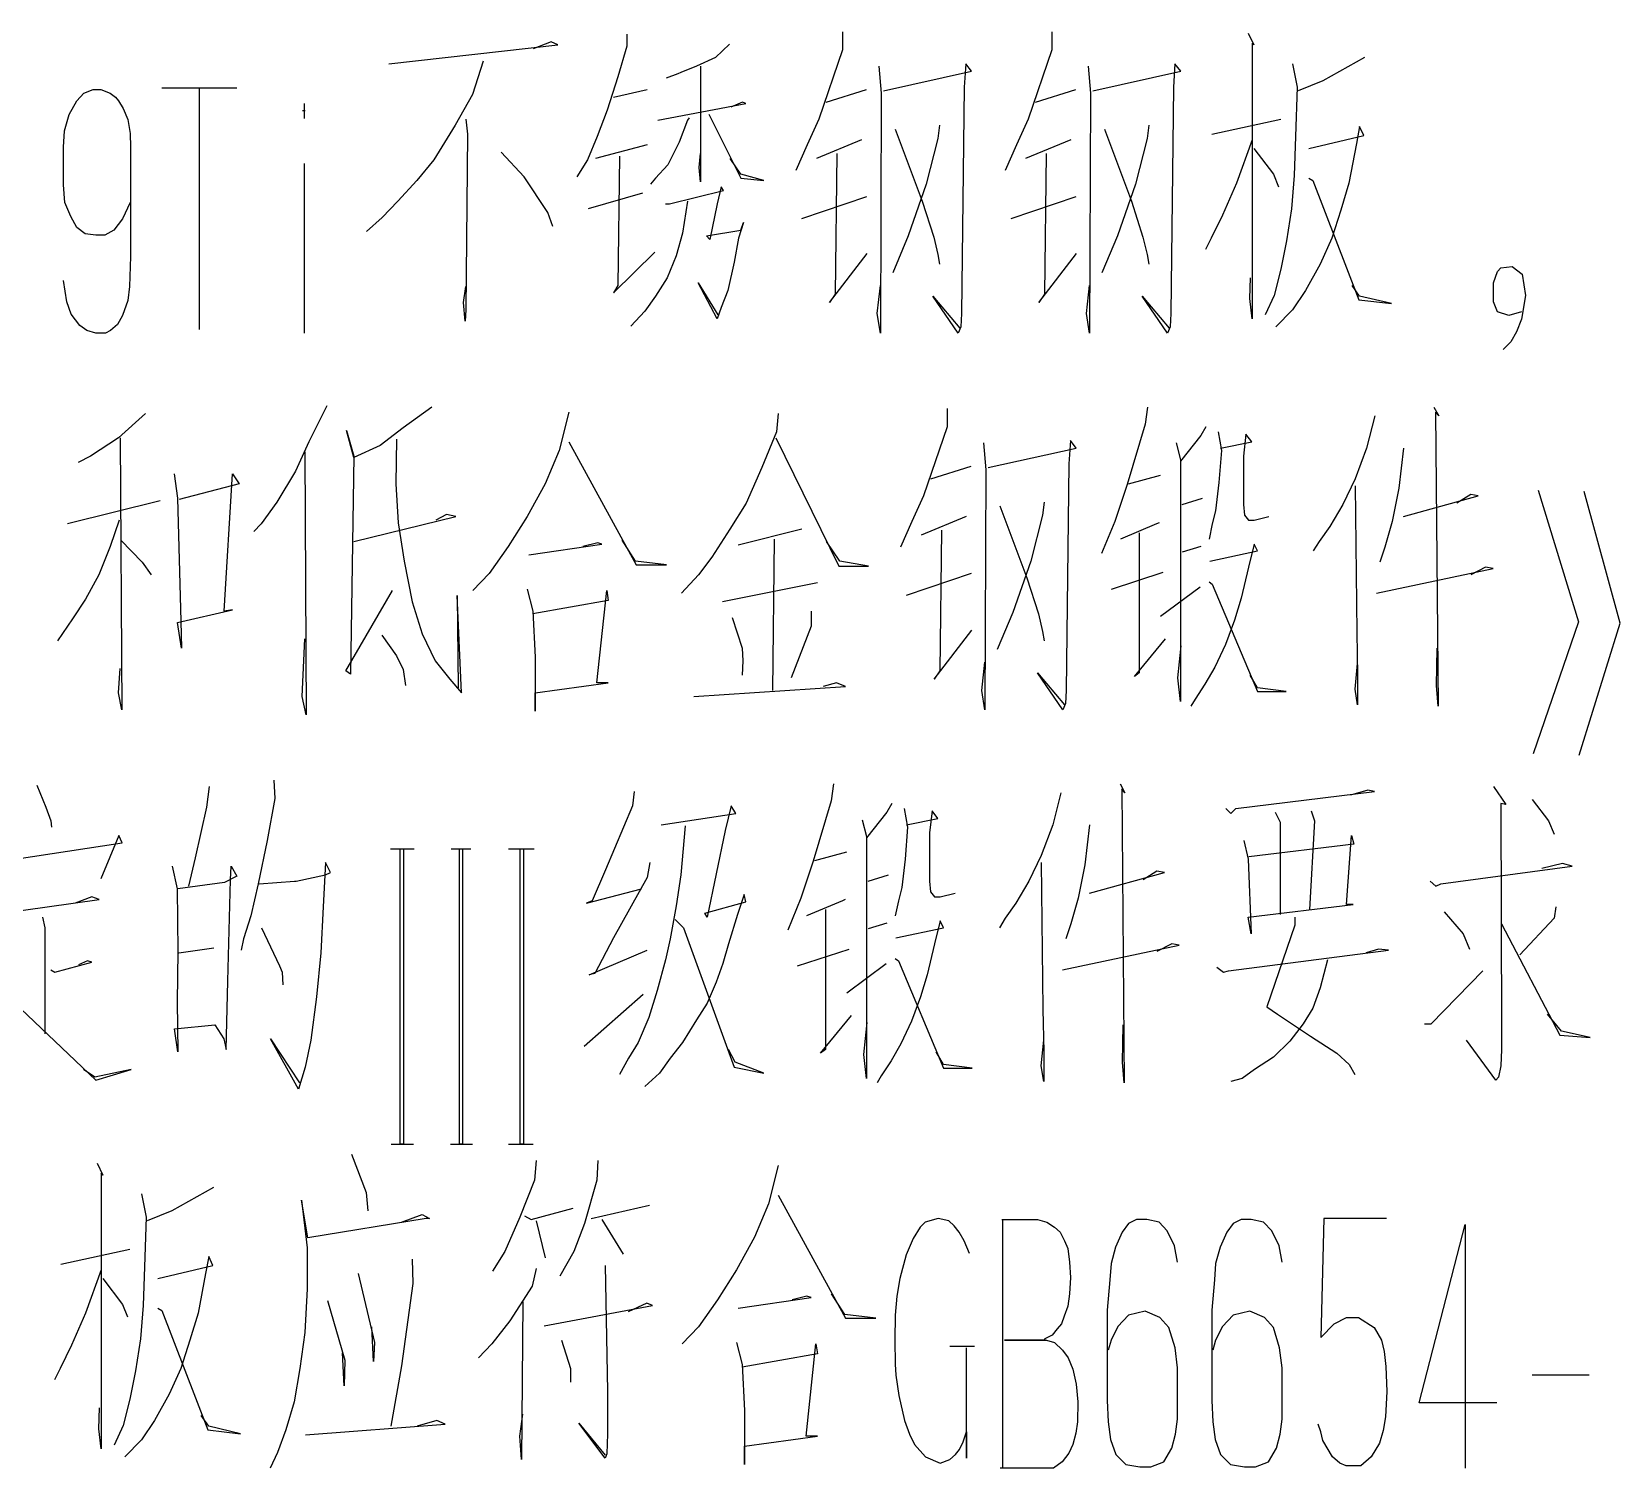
# Model space of a CAD drawing. Extents: x 0 to 8410, y 0 to 11890.
# Drawn here: x 7901.8 to 8154.8, y 11146.6 to 11375.4 of the extents above; entities that cross this region are included whole.
import ezdxf

# ---------------------------------------------------------------- set-up
doc = ezdxf.new("R2010")
doc.units = 0
doc.header["$MEASUREMENT"] = 0
doc.layers.add('6', color=7, linetype='Continuous')
doc.layers.add('8', color=7, linetype='Continuous')

# ---------------------------------------------------------------- blocks, each defined once
blk = doc.blocks.new('BLKENT759')
at = {"layer": '8', "color": 2, "linetype": 'Continuous'}
for p, q in [((8030.94, 11375.4), (8030.94, 11372.5)), ((8064.27, 11375.4), (8064.27, 11372.5)), ((7958.65, 11370.3), (7985.58, 11373.3)), ((7984.54, 11373.8), (7981.66, 11372.7)), ((7985.58, 11373.3), (7984.54, 11373.8)), ((7996.56, 11373.1), (7995.13, 11368.2)), ((7996.56, 11375), (7996.56, 11373.1)), ((8012.9, 11373.4), (8010.68, 11371.3)), ((8095.52, 11375.2), (8096.43, 11373.3)), ((8096.43, 11373.3), (8096.17, 11373.6)), ((8096.17, 11373.6), (8096.17, 11329.7)), ((7973.69, 11370.7), (7971.99, 11365.4)), ((8010.68, 11371.3), (8007.67, 11369.9)), ((8030.94, 11372.5), (8027.15, 11361.5)), ((8050.55, 11370.3), (8050.29, 11366.6)), ((8051.46, 11369.1), (8050.55, 11370.3)), ((8064.27, 11372.5), (8060.48, 11361.5)), ((8083.88, 11370.3), (8083.62, 11366.6)), ((8084.8, 11369.1), (8083.88, 11370.3)), ((8102.58, 11370.3), (8103.36, 11366.6)), ((8114.08, 11371.3), (8107.41, 11367.6)), ((7995.13, 11368.2), (7993.43, 11362.9)), ((8004.67, 11368.7), (8002.84, 11368)), ((8005.19, 11368.9), (8004.67, 11368.7)), ((8007.67, 11369.9), (8005.19, 11368.9)), ((8008.33, 11369.9), (8008.33, 11351.5)), ((8036.69, 11369.9), (8037.09, 11365.6)), ((8037.48, 11366), (8051.46, 11369.1)), ((8070.03, 11369.9), (8070.42, 11365.6)), ((8070.81, 11366), (8084.8, 11369.1)), ((7908.98, 11364.4), (7910.09, 11365.6)), ((7910.09, 11365.6), (7911.59, 11366.2)), ((7911.59, 11366.2), (7912.77, 11366.2)), ((7912.77, 11366.2), (7914.27, 11365.6)), ((7914.27, 11365.6), (7915.12, 11365)), ((7934.47, 11366.4), (7922.51, 11366.4)), ((7928.46, 11366.4), (7928.46, 11328)), ((7971.99, 11365.4), (7969.24, 11360.5)), ((7994.47, 11365), (7999.83, 11366.2)), ((8028.33, 11364.2), (8034.73, 11366.2)), ((8037.09, 11365.6), (8036.95, 11327.4)), ((8050.29, 11366.6), (8049.9, 11330.5)), ((8061.66, 11364.2), (8068.07, 11366.2)), ((8070.42, 11365.6), (8070.29, 11327.4)), ((8083.62, 11366.6), (8083.23, 11330.5)), ((8103.36, 11366.6), (8103.1, 11358.7)), ((8107.41, 11367.6), (8103.49, 11366)), ((7907.74, 11362.2), (7908.98, 11364.4)), ((7915.12, 11365), (7915.58, 11364.4)), ((7915.58, 11364.4), (7916.37, 11363.2)), ((7916.37, 11363.2), (7917.08, 11361.4)), ((7945.32, 11362.8), (7944.93, 11362.8)), ((7945.19, 11364), (7945.19, 11361.6)), ((7993.43, 11362.9), (7991.86, 11358.7)), ((8001.53, 11361.3), (8015.52, 11364)), ((8014.99, 11364.2), (8013.16, 11363.4)), ((8015.52, 11364), (8014.99, 11364.2)), ((7907.02, 11359.6), (7907.74, 11362.2)), ((7917.08, 11361.4), (7917.48, 11359.2)), ((7969.24, 11360.5), (7965.84, 11355)), ((7970.94, 11361.5), (7971.2, 11359.1)), ((8006.24, 11361.3), (8004.93, 11357.8)), ((8006.5, 11361.7), (8006.24, 11361.3)), ((8009.63, 11362.3), (8014.73, 11352.1)), ((8027.15, 11361.5), (8025.32, 11357.4)), ((8046.37, 11360.5), (8046.1, 11358.4)), ((8060.48, 11361.5), (8058.65, 11357.4)), ((8079.7, 11360.5), (8079.44, 11358.4)), ((8089.77, 11359.1), (8100.75, 11361.5)), ((8113.29, 11360.3), (8112.77, 11357.6)), ((8113.95, 11358.9), (8113.29, 11360.3)), ((7906.82, 11357), (7907.02, 11359.6)), ((7917.48, 11359.2), (7917.54, 11357)), ((7971.2, 11359.1), (7970.94, 11331.1)), ((7991.86, 11358.7), (7990.29, 11355)), ((8004.93, 11357.8), (8003.1, 11354.2)), ((8033.95, 11358.2), (8026.76, 11355.2)), ((8039.31, 11359.9), (8043.62, 11348.4)), ((8046.1, 11358.4), (8044.27, 11351.1)), ((8067.28, 11358.2), (8060.09, 11355.2)), ((8072.64, 11359.9), (8076.95, 11348.4)), ((8079.44, 11358.4), (8077.61, 11351.1)), ((8096.17, 11358.2), (8093.69, 11351.3)), ((8103.1, 11358.7), (8102.84, 11352.5)), ((8105.19, 11356.8), (8113.95, 11358.9)), ((7906.82, 11354.2), (7906.82, 11357)), ((7917.54, 11357), (7917.54, 11347.8)), ((7980.22, 11352.3), (7976.56, 11356.2)), ((7999.83, 11357.4), (7991.6, 11355.2)), ((7995.39, 11355.6), (7995.13, 11335)), ((8008.07, 11353.8), (8008.33, 11356)), ((8014.73, 11352.7), (8013.03, 11355.2)), ((8025.32, 11357.4), (8023.49, 11353.3)), ((8030.03, 11356), (8029.77, 11333.6)), ((8058.65, 11357.4), (8056.82, 11353.3)), ((8063.36, 11356), (8063.1, 11333.6)), ((8096.43, 11356.8), (8099.57, 11352.7)), ((8112.77, 11357.6), (8111.59, 11351.3)), ((7906.82, 11351), (7906.82, 11354.2)), ((7945.19, 11354.4), (7945.19, 11327.4)), ((7965.84, 11355), (7963.1, 11351.7)), ((7990.29, 11355), (7988.59, 11352.3)), ((8003.1, 11354.2), (8001.14, 11352.1)), ((8008.33, 11351.5), (8008.07, 11353.8)), ((8018.39, 11351.7), (8014.73, 11352.7)), ((8099.57, 11352.7), (8100.35, 11350.7)), ((7907.08, 11348.2), (7906.82, 11351)), ((7963.1, 11351.7), (7960.09, 11348.4)), ((7984.01, 11346.6), (7980.22, 11352.3)), ((8001.14, 11352.1), (8000.35, 11351.1)), ((8003.36, 11348), (8011.99, 11350.1)), ((8011.6, 11350.7), (8010.94, 11348)), ((8011.99, 11350.1), (8011.6, 11350.7)), ((8014.73, 11352.1), (8018.39, 11351.7)), ((8044.27, 11351.1), (8041.4, 11342.9)), ((8077.61, 11351.1), (8074.73, 11342.9)), ((8093.69, 11351.3), (8091.46, 11346.2)), ((8102.84, 11352.5), (8102.44, 11347.2)), ((8105.19, 11352.1), (8105.84, 11351.7)), ((8105.84, 11351.7), (8113.16, 11332.7)), ((8111.59, 11351.3), (8110.29, 11347)), ((7908, 11346), (7907.08, 11348.2)), ((7917.48, 11348.2), (7916.24, 11345.6)), ((7917.54, 11347.8), (7917.54, 11339.6)), ((7960.09, 11348.4), (7957.61, 11345.8)), ((7999.05, 11349.7), (7990.42, 11347.2)), ((8002.71, 11348), (8003.36, 11348)), ((8006.24, 11348.4), (8005.45, 11343.3)), ((8010.94, 11348), (8009.77, 11342.3)), ((8034.73, 11349.1), (8024.41, 11345.6)), ((8043.62, 11348.4), (8045.45, 11342.7)), ((8068.07, 11349.1), (8057.74, 11345.6)), ((8076.95, 11348.4), (8078.78, 11342.7)), ((7908.98, 11344.2), (7908, 11346)), ((7916.24, 11345.6), (7914.86, 11343.8)), ((7957.61, 11345.8), (7955.13, 11343.6)), ((7984.8, 11344.4), (7984.01, 11346.6)), ((8015.13, 11345), (8014.34, 11342.5)), ((8014.73, 11343.8), (8015.13, 11345)), ((8091.46, 11346.2), (8089.63, 11342.5)), ((8102.44, 11347.2), (8101.66, 11342.1)), ((8110.29, 11347), (8108.85, 11342.5)), ((7910.29, 11343.2), (7908.98, 11344.2)), ((7911.99, 11343), (7910.29, 11343.2)), ((7913.43, 11343), (7911.99, 11343)), ((7914.86, 11343.8), (7913.43, 11343)), ((8005.45, 11343.3), (8004.41, 11339.7)), ((8009.24, 11342.9), (8014.73, 11343.8)), ((8009.77, 11342.3), (8009.24, 11342.9)), ((8014.34, 11342.5), (8013.69, 11338.7)), ((8041.4, 11342.9), (8038.92, 11337)), ((8045.45, 11342.7), (8046.1, 11339.9)), ((8074.73, 11342.9), (8072.25, 11337)), ((8078.78, 11342.7), (8079.44, 11339.9)), ((8089.63, 11342.5), (8088.72, 11340.7)), ((8108.85, 11342.5), (8107.02, 11338.4)), ((7994.47, 11333.8), (8001.01, 11340.3)), ((8028.85, 11332.3), (8034.86, 11340.1)), ((8062.18, 11332.3), (8068.2, 11340.1)), ((8101.66, 11342.1), (8100.75, 11337.6)), ((7917.54, 11339.6), (7917.35, 11334.8)), ((8004.41, 11339.7), (8002.97, 11336.2)), ((8013.69, 11338.7), (8012.64, 11334.2)), ((8046.1, 11339.9), (8046.37, 11338.4)), ((8079.44, 11339.9), (8079.7, 11338.4)), ((8100.75, 11337.6), (8099.7, 11333.4)), ((8107.02, 11338.4), (8104.67, 11334.2)), ((8135.25, 11337.2), (8135.78, 11337.8)), ((8135.78, 11337.8), (8137.61, 11338)), ((8137.61, 11338), (8139.18, 11336.8)), ((7907.35, 11332.4), (7906.82, 11335.8)), ((7995.13, 11335), (7994.47, 11333.8)), ((8002.97, 11336.2), (8001.14, 11333.3)), ((8010.94, 11329.7), (8007.94, 11335.4)), ((8007.94, 11335.4), (8011.07, 11330.3)), ((8036.43, 11330.5), (8036.95, 11335)), ((8069.77, 11330.5), (8070.29, 11335)), ((8095.78, 11332.9), (8095.91, 11336.2)), ((8113.29, 11333.3), (8112.12, 11335)), ((8134.6, 11335.4), (8135.25, 11337.2)), ((8134.6, 11332.4), (8134.6, 11335.4)), ((8139.18, 11336.8), (8139.7, 11333.4)), ((7908.07, 11330.4), (7907.35, 11332.4)), ((7917.08, 11332.6), (7916.24, 11330.2)), ((7917.35, 11334.8), (7917.08, 11332.6)), ((7970.55, 11332.3), (7970.94, 11334.8)), ((8001.14, 11333.3), (7999.44, 11330.9)), ((8012.64, 11334.2), (8011.6, 11331.5)), ((8029.77, 11333.6), (8028.85, 11332.3)), ((8049.37, 11327.4), (8045.32, 11333.3)), ((8045.32, 11333.3), (8049.63, 11328.2)), ((8063.1, 11333.6), (8062.18, 11332.3)), ((8082.71, 11327.4), (8078.65, 11333.3)), ((8078.65, 11333.3), (8082.97, 11328.2)), ((8096.17, 11329.7), (8095.78, 11332.9)), ((8099.7, 11333.4), (8098.26, 11330.3)), ((8104.67, 11334.2), (8102.58, 11331.1)), ((8113.16, 11332.7), (8118.39, 11332.1)), ((8118.39, 11332.1), (8113.29, 11333.3)), ((8135.25, 11330.8), (8134.6, 11332.4)), ((8139.7, 11333.4), (8139.05, 11329.6)), ((7909.44, 11328.6), (7908.07, 11330.4)), ((7916.24, 11330.2), (7915.45, 11328.8)), ((7970.81, 11329.3), (7970.55, 11332.3)), ((7970.94, 11331.1), (7970.81, 11329.3)), ((7999.44, 11330.9), (7997.22, 11328.5)), ((8011.6, 11331.5), (8010.94, 11329.7)), ((8036.95, 11327.4), (8036.43, 11330.5)), ((8049.9, 11330.5), (8049.77, 11328.4)), ((8070.29, 11327.4), (8069.77, 11330.5)), ((8083.23, 11330.5), (8083.1, 11328.4)), ((8102.58, 11331.1), (8099.96, 11328.4)), ((8137.08, 11330.2), (8135.25, 11330.8)), ((8139.05, 11330.8), (8137.08, 11330.2)), ((7910.55, 11327.8), (7909.44, 11328.6)), ((7911.99, 11327.4), (7910.55, 11327.8)), ((7913.56, 11327.4), (7911.99, 11327.4)), ((7914.34, 11327.8), (7913.56, 11327.4)), ((7915.45, 11328.8), (7914.34, 11327.8)), ((8049.77, 11328.4), (8049.37, 11327.4)), ((8083.1, 11328.4), (8082.71, 11327.4)), ((8138.26, 11327.6), (8137.35, 11326)), ((8139.05, 11329.6), (8138.26, 11327.6)), ((8137.35, 11326), (8136.17, 11324.8)), ((7948.79, 11315.8), (7945.91, 11310.1)), ((7965.52, 11315.6), (7960.94, 11312.3)), ((7987.35, 11314.8), (7985.78, 11308.7)), ((8047.61, 11315.4), (8047.61, 11312.5)), ((8079.51, 11315.6), (8079.11, 11312.9)), ((8125.13, 11315.6), (8125.91, 11314.2)), ((8125.91, 11314.2), (8125.39, 11314.8)), ((8125.39, 11314.8), (8125.78, 11268)), ((7919.9, 11314.6), (7915.59, 11310.7)), ((7960.94, 11312.3), (7957.28, 11309.5)), ((8020.68, 11314.6), (8020.42, 11311.7)), ((8047.61, 11312.5), (8043.82, 11301.5)), ((8079.11, 11312.9), (8076.24, 11303.3)), ((8088.79, 11312.5), (8088, 11311.1)), ((8115.72, 11314.2), (8114.41, 11309.1)), ((7915.59, 11310.7), (7911.14, 11307.8)), ((7915.85, 11310.7), (7916.11, 11267.4)), ((7945.91, 11310.1), (7943.82, 11305.4)), ((7953.1, 11307.6), (7951.93, 11311.9)), ((7951.93, 11311.9), (7953.1, 11307.8)), ((7959.9, 11310.5), (7959.77, 11303.4)), ((7987.35, 11310.1), (7998.07, 11290.5)), ((8020.42, 11311.7), (8018.07, 11306)), ((8020.29, 11310.7), (8030.36, 11290.3)), ((8053.36, 11309.9), (8053.75, 11305.6)), ((8067.22, 11310.3), (8066.96, 11306.6)), ((8068.13, 11309.1), (8067.22, 11310.3)), ((8084.08, 11309.9), (8084.74, 11307.2)), ((8088, 11311.1), (8084.74, 11307)), ((8090.75, 11311.7), (8091.27, 11308.7)), ((8091.14, 11309.1), (8096.11, 11310.1)), ((8095.19, 11311.3), (8094.8, 11307.8)), ((8096.11, 11310.1), (8095.19, 11311.3)), ((7911.14, 11307.8), (7909.18, 11306.8)), ((7945.26, 11308.5), (7945.52, 11266.6)), ((7953.1, 11307.8), (7952.58, 11273.1)), ((7957.28, 11309.5), (7953.1, 11307.6)), ((7985.78, 11308.7), (7983.56, 11303.4)), ((8054.15, 11306), (8068.13, 11309.1)), ((8084.74, 11307.2), (8084.74, 11268.7)), ((8091.27, 11308.7), (8090.88, 11303.6)), ((8094.8, 11307.8), (8094.8, 11300.1)), ((8114.41, 11309.1), (8112.58, 11304.2)), ((8120.29, 11309.1), (8119.51, 11302.7)), ((7924.47, 11305), (7925, 11301.1)), ((7932.45, 11283.1), (7933.76, 11305)), ((7933.76, 11305), (7934.8, 11303.4)), ((7943.82, 11305.4), (7940.81, 11300.5)), ((8018.07, 11306), (8015.58, 11300.3)), ((8045, 11304.2), (8051.4, 11306.2)), ((8053.75, 11305.6), (8053.62, 11267.4)), ((8066.96, 11306.6), (8066.56, 11270.5)), ((8076.5, 11303.4), (8081.6, 11304.8)), ((7934.8, 11303.4), (7925.26, 11300.9)), ((7959.77, 11303.4), (7960.16, 11297.2)), ((7983.56, 11303.4), (7980.68, 11298.2)), ((8076.24, 11303.3), (8074.28, 11297.4)), ((8090.88, 11303.6), (8090.36, 11299.1)), ((8112.58, 11304.2), (8110.62, 11300.1)), ((8112.58, 11303.1), (8112.84, 11279.7)), ((8119.51, 11302.7), (8118.46, 11297.4)), ((8141.73, 11302.4), (8148.13, 11281.4)), ((8154.8, 11281.2), (8149.05, 11302.2)), ((7922.25, 11300.7), (7907.48, 11297)), ((7925, 11301.1), (7925.52, 11281.5)), ((7940.81, 11300.5), (7938.33, 11297)), ((8015.58, 11300.3), (8012.97, 11296.2)), ((8043.82, 11301.5), (8041.99, 11297.4)), ((8055.98, 11299.9), (8060.29, 11288.4)), ((8063.04, 11300.5), (8062.77, 11298.4)), ((8085, 11300.1), (8088.26, 11301.1)), ((8094.8, 11300.1), (8094.93, 11298.4)), ((8110.62, 11300.1), (8108.53, 11296.6)), ((8120.29, 11298.2), (8132.19, 11301.5)), ((8131.01, 11301.7), (8128.79, 11300.3)), ((8132.19, 11301.5), (8131.01, 11301.7)), ((7915.72, 11297.6), (7914.28, 11293.4)), ((7938.33, 11297), (7937.15, 11295.8)), ((7953.1, 11294.2), (7969.31, 11298.2)), ((7960.16, 11297.2), (7961.08, 11291.1)), ((7967.87, 11298.5), (7966.17, 11297.6)), ((7969.31, 11298.2), (7967.87, 11298.5)), ((7980.68, 11298.2), (7977.68, 11293.4)), ((8041.99, 11297.4), (8040.16, 11293.3)), ((8050.62, 11298.2), (8043.43, 11295.2)), ((8062.77, 11298.4), (8060.94, 11291.1)), ((8074.28, 11297.4), (8072.19, 11292.3)), ((8080.94, 11297), (8075.19, 11294.6)), ((8081.34, 11297.2), (8080.94, 11297)), ((8089.83, 11297), (8089.31, 11294.6)), ((8090.36, 11299.1), (8089.83, 11297)), ((8094.93, 11298.4), (8095.58, 11297.6)), ((8095.58, 11297.6), (8096.5, 11297.6)), ((8096.5, 11297.6), (8098.85, 11298.2)), ((8118.46, 11297.4), (8117.28, 11293.3)), ((7915.98, 11294.4), (7919.38, 11290.9)), ((7997.94, 11291.1), (7995.85, 11294.4)), ((8012.97, 11296.2), (8010.09, 11291.7)), ((8024.47, 11296.2), (8014.28, 11293.6)), ((8020.03, 11294.6), (8019.77, 11270.5)), ((8046.7, 11296), (8046.43, 11273.6)), ((8078.2, 11295.6), (8078.2, 11273.3)), ((8108.53, 11296.6), (8106.83, 11294.2)), ((7914.28, 11293.4), (7912.45, 11288.9)), ((7977.68, 11293.4), (7974.67, 11289.1)), ((7980.94, 11292.1), (7992.58, 11293.8)), ((7991.93, 11294), (7989.57, 11293.4)), ((7992.58, 11293.8), (7991.93, 11294)), ((8030.49, 11291.1), (8028.4, 11294.2)), ((8088, 11293.4), (8085, 11292.5)), ((8089.44, 11291.1), (8097.02, 11292.7)), ((8096.5, 11293.8), (8095.58, 11290.1)), ((8097.02, 11292.7), (8096.5, 11293.8)), ((8106.83, 11294.2), (8105.91, 11292.7)), ((8117.28, 11293.3), (8116.5, 11290.9)), ((7919.38, 11290.9), (7920.81, 11288.9)), ((7961.08, 11291.1), (7962.38, 11284.6)), ((8002.91, 11290.5), (7997.94, 11291.1)), ((7998.07, 11290.5), (8002.91, 11290.5)), ((8010.09, 11291.7), (8008, 11288.9)), ((8030.36, 11290.3), (8035.06, 11290.3)), ((8035.06, 11290.3), (8030.49, 11291.1)), ((8060.94, 11291.1), (8058.07, 11282.9)), ((8095.58, 11290.1), (8094.41, 11285.2)), ((8115.98, 11286), (8134.54, 11289.9)), ((8133.36, 11290.1), (8131.01, 11288.9)), ((8134.54, 11289.9), (8133.36, 11290.1)), ((7912.45, 11288.9), (7910.36, 11285)), ((7974.67, 11289.1), (7972.06, 11286.4)), ((8008, 11288.9), (8005.26, 11286)), ((8026.96, 11287.6), (8011.79, 11284.6)), ((8051.4, 11289.1), (8041.07, 11285.6)), ((8060.29, 11288.4), (8062.12, 11282.7)), ((8073.75, 11286.6), (8081.99, 11289.3)), ((8081.6, 11282.3), (8087.87, 11287)), ((8089.31, 11287.8), (8089.83, 11287.4)), ((8089.83, 11287.4), (8097.02, 11270.3)), ((7910.36, 11285), (7908.27, 11281.9)), ((7951.79, 11273.6), (7959.25, 11286.4)), ((7962.38, 11284.6), (7963.95, 11279.5)), ((7970.23, 11270.1), (7969.57, 11285.6)), ((7969.57, 11285.6), (7969.7, 11270.9)), ((7980.68, 11286.6), (7981.6, 11283.1)), ((7993.62, 11284.8), (7981.6, 11282.7)), ((7991.79, 11271.7), (7993.36, 11286.4)), ((7993.36, 11286.4), (7993.62, 11284.8)), ((8094.41, 11285.2), (8093.36, 11281.7)), ((7908.27, 11281.9), (7905.91, 11278.4)), ((7925, 11281.3), (7933.76, 11283.3)), ((7933.76, 11283.3), (7932.45, 11283.1)), ((7981.6, 11283.1), (7981.99, 11275.8)), ((8013.36, 11282.1), (8014.93, 11277.2)), ((8025.91, 11283.1), (8025.91, 11280.7)), ((8058.07, 11282.9), (8055.58, 11277)), ((8062.12, 11282.7), (8062.77, 11279.9)), ((7925.65, 11277.2), (7925, 11281.3)), ((7925.52, 11281.5), (7925.65, 11277.2)), ((7957.55, 11279.3), (7959.9, 11276)), ((7963.95, 11279.5), (7966.04, 11275.2)), ((8025.91, 11280.7), (8022.77, 11272.5)), ((8045.52, 11272.3), (8051.53, 11280.1)), ((8062.77, 11279.9), (8063.04, 11278.4)), ((8093.36, 11281.7), (8091.92, 11277.8)), ((8112.84, 11279.7), (8112.97, 11272.9)), ((8148.13, 11281.4), (8140.94, 11260.4)), ((8148.26, 11260.2), (8154.8, 11281.2)), ((7944.87, 11269.5), (7945.26, 11278.7)), ((8014.93, 11277.2), (8015.06, 11275.2)), ((8077.41, 11272.7), (8082.38, 11278.7)), ((8084.34, 11272.5), (8084.87, 11277.6)), ((8091.92, 11277.8), (8090.23, 11274.2)), ((8125.52, 11271.3), (8125.65, 11277.2)), ((7959.9, 11276), (7960.94, 11273.8)), ((7966.04, 11275.2), (7968.4, 11272.3)), ((7981.99, 11275.8), (7981.99, 11267.2)), ((8015.06, 11275.2), (8014.93, 11272.9)), ((8053.1, 11270.5), (8053.62, 11275)), ((8090.23, 11274.2), (8088.66, 11271.5)), ((8112.58, 11270.7), (8112.97, 11274.8)), ((7915.59, 11270.1), (7915.85, 11274)), ((7952.58, 11273.1), (7951.79, 11273.6)), ((7960.94, 11273.8), (7961.34, 11271.3)), ((7968.4, 11272.3), (7970.23, 11270.1)), ((7981.99, 11270.1), (7993.62, 11271.7)), ((7993.62, 11271.7), (7991.79, 11271.7)), ((8029.96, 11271.7), (8027.87, 11271.1)), ((8031.4, 11271.1), (8029.96, 11271.7)), ((8046.43, 11273.6), (8045.52, 11272.3)), ((8066.04, 11267.4), (8061.99, 11273.3)), ((8061.99, 11273.3), (8066.3, 11268.2)), ((8078.2, 11273.3), (8077.41, 11272.7)), ((8084.74, 11268.7), (8084.34, 11272.5)), ((8097.02, 11270.9), (8095.85, 11272.9)), ((8112.97, 11272.9), (8112.97, 11268.2)), ((7916.11, 11267.4), (7915.59, 11270.1)), ((7945.52, 11266.6), (7944.87, 11269.5)), ((7981.99, 11267.2), (7981.99, 11270.1)), ((8007.22, 11269.5), (8031.4, 11271.1)), ((8053.62, 11267.4), (8053.1, 11270.5)), ((8066.56, 11270.5), (8066.43, 11268.4)), ((8087.09, 11269.1), (8086.43, 11268)), ((8088.66, 11271.5), (8087.09, 11269.1)), ((8101.6, 11270.3), (8097.02, 11270.9)), ((8097.02, 11270.3), (8101.6, 11270.3)), ((8112.97, 11268.2), (8112.58, 11270.7)), ((8125.78, 11268), (8125.52, 11271.3)), ((8066.43, 11268.4), (8066.04, 11267.4)), ((7902.58, 11255.4), (7904.02, 11251.9)), ((7930.03, 11255.2), (7929.64, 11251.9)), ((7940.36, 11256.2), (7940.49, 11253.3)), ((7997.74, 11254.4), (7997.48, 11252.1)), ((8029.51, 11255.6), (8029.11, 11252.9)), ((8065.71, 11254.2), (8064.41, 11249.1)), ((8075.13, 11255.6), (8075.91, 11254.2)), ((8075.91, 11254.2), (8075.39, 11254.8)), ((8075.39, 11254.8), (8075.78, 11208)), ((8093.56, 11251.7), (8115.65, 11254.4)), ((8114.6, 11254.6), (8111.86, 11253.8)), ((8115.65, 11254.4), (8114.6, 11254.6)), ((8134.6, 11255.2), (8136.56, 11252.3)), ((7904.02, 11251.9), (7904.8, 11249.7)), ((7929.64, 11251.9), (7927.81, 11243.8)), ((7940.49, 11253.3), (7939.31, 11246.6)), ((7997.48, 11252.1), (7993.17, 11241.9)), ((8013.17, 11252.1), (8012.25, 11248.2)), ((8013.95, 11250.9), (8013.17, 11252.1)), ((8029.11, 11252.9), (8026.24, 11243.3)), ((8038.79, 11252.5), (8038, 11251.1)), ((8040.75, 11251.7), (8041.27, 11248.7)), ((8091.99, 11251.7), (8092.77, 11250.9)), ((8092.77, 11250.9), (8093.56, 11251.7)), ((8136.56, 11252.3), (8135.78, 11252.5)), ((8135.78, 11252.5), (8135.91, 11216.2)), ((8140.75, 11253.1), (8143.36, 11249.7)), ((7904.8, 11249.7), (7904.93, 11248.7)), ((8002.06, 11249.1), (8013.95, 11250.9)), ((8005.85, 11248.9), (8005.19, 11241.1)), ((8034.08, 11249.9), (8034.73, 11247.2)), ((8038, 11251.1), (8034.73, 11247)), ((8041.14, 11249.1), (8046.11, 11250.1)), ((8045.19, 11251.3), (8044.8, 11247.8)), ((8046.11, 11250.1), (8045.19, 11251.3)), ((8064.41, 11249.1), (8062.58, 11244.2)), ((8070.29, 11249.1), (8069.51, 11242.7)), ((8099.83, 11251.1), (8100.62, 11249.5)), ((8100.62, 11249.5), (8100.62, 11234.8)), ((8106.11, 11249.7), (8105.32, 11235.6)), ((8105.58, 11251.3), (8106.11, 11249.7)), ((8143.36, 11249.7), (8144.28, 11247.6)), ((7915.65, 11247.4), (7912.77, 11240.5)), ((7916.17, 11246.2), (7915.65, 11247.4)), ((7939.31, 11246.6), (7937.87, 11239.7)), ((8012.25, 11248.2), (8009.38, 11234.4)), ((8034.73, 11247.2), (8034.73, 11208.7)), ((8041.27, 11248.7), (8040.88, 11243.6)), ((8044.8, 11247.8), (8044.8, 11240.1)), ((8094.86, 11246.6), (8095.52, 11243.6)), ((8111.2, 11236.4), (8111.99, 11247.4)), ((8111.99, 11247.4), (8112.38, 11246)), ((7894.6, 11242.9), (7916.17, 11246.2)), ((7927.81, 11243.8), (7926.76, 11239.3)), ((7962.71, 11245.2), (7958.92, 11245.2)), ((7960.49, 11198.2), (7960.49, 11245.2)), ((7961.01, 11245.2), (7961.01, 11198.2)), ((7971.73, 11245.2), (7968.59, 11245.2)), ((7969.9, 11198.2), (7969.9, 11245.2)), ((7970.42, 11245.2), (7970.42, 11198.2)), ((7981.79, 11245.2), (7977.74, 11245.2)), ((7979.57, 11198.2), (7979.57, 11245.2)), ((7980.09, 11245.2), (7980.09, 11198.2)), ((8026.5, 11243.4), (8031.6, 11244.8)), ((8062.58, 11244.2), (8060.62, 11240.1)), ((8112.38, 11246), (8095.65, 11244)), ((7924.15, 11242.5), (7924.93, 11238.9)), ((7933.43, 11240.3), (7933.56, 11242.5)), ((7933.56, 11242.5), (7934.47, 11240.9)), ((7948.59, 11243.1), (7948.2, 11236)), ((7949.38, 11241.5), (7948.59, 11243.1)), ((7948.59, 11241.1), (7949.38, 11241.5)), ((7993.17, 11241.9), (7991.07, 11237)), ((8000.22, 11243.1), (7999.83, 11240.7)), ((8026.24, 11243.3), (8024.28, 11237.4)), ((8040.88, 11243.6), (8040.36, 11239.1)), ((8062.58, 11243.1), (8062.84, 11219.7)), ((8069.51, 11242.7), (8068.46, 11237.4)), ((8070.29, 11238.2), (8082.19, 11241.5)), ((8081.01, 11241.7), (8078.79, 11240.3)), ((8082.19, 11241.5), (8081.01, 11241.7)), ((8095.52, 11243.6), (8096.04, 11231.7)), ((8126.24, 11239.7), (8147.15, 11242.5)), ((8145.58, 11242.9), (8142.32, 11242.1)), ((8147.15, 11242.5), (8145.58, 11242.9)), ((7924.93, 11238.9), (7925.06, 11228.9)), ((7932.51, 11239.9), (7925.06, 11238.9)), ((7934.47, 11240.9), (7932.51, 11239.9)), ((7933.04, 11224.2), (7933.43, 11240.3)), ((7937.87, 11239.7), (7936.7, 11234.6)), ((7938, 11239.7), (7943.62, 11240.1)), ((7943.62, 11240.1), (7943.89, 11240.1)), ((7943.89, 11240.1), (7948.59, 11241.1)), ((7990.16, 11236.6), (7998.92, 11238.9)), ((7999.83, 11240.7), (7994.47, 11231.1)), ((8005.19, 11241.1), (8004.41, 11236.2)), ((8035, 11240.1), (8038.26, 11241.1)), ((8040.36, 11239.1), (8039.83, 11237)), ((8044.8, 11240.1), (8044.93, 11238.4)), ((8060.62, 11240.1), (8058.52, 11236.6)), ((8124.54, 11240.1), (8125.45, 11239.3)), ((8125.45, 11239.3), (8126.24, 11239.7)), ((7895.39, 11234.8), (7912.51, 11237.2)), ((7911.34, 11237.6), (7908.72, 11236.6)), ((7912.51, 11237.2), (7911.34, 11237.6)), ((7991.07, 11237), (7990.16, 11236.6)), ((8004.41, 11236.2), (8003.49, 11230.9)), ((8008.98, 11235), (8015.52, 11236.8)), ((8015.26, 11238), (8014.21, 11234.8)), ((8015.52, 11236.8), (8015.26, 11238)), ((8024.28, 11237.4), (8022.19, 11232.3)), ((8030.94, 11237), (8025.19, 11234.6)), ((8031.34, 11237.2), (8030.94, 11237)), ((8039.83, 11237), (8039.31, 11234.6)), ((8044.93, 11238.4), (8045.58, 11237.6)), ((8045.58, 11237.6), (8046.5, 11237.6)), ((8046.5, 11237.6), (8048.85, 11238.2)), ((8058.52, 11236.6), (8056.83, 11234.2)), ((8068.46, 11237.4), (8067.28, 11233.3)), ((8095.52, 11234.4), (8112.25, 11236.4)), ((8112.25, 11236.4), (8111.2, 11236.4)), ((7903.49, 11234.4), (7903.89, 11232.7)), ((7936.7, 11234.6), (7935.52, 11230.9)), ((7948.2, 11236), (7947.81, 11228.7)), ((8004.28, 11234), (8005.58, 11232.7)), ((8009.38, 11234.4), (8008.98, 11235)), ((8014.21, 11234.8), (8012.77, 11230.1)), ((8028.2, 11235.6), (8028.2, 11213.3)), ((8046.5, 11233.8), (8045.58, 11230.1)), ((8047.02, 11232.7), (8046.5, 11233.8)), ((8056.83, 11234.2), (8055.91, 11232.7)), ((8096.04, 11231.7), (8095.52, 11234.4)), ((8102.97, 11234.4), (8102.97, 11233.1)), ((8126.76, 11235.2), (8129.77, 11231.7)), ((8144.28, 11234.2), (8138.79, 11228.4)), ((8144.54, 11236), (8144.28, 11234.2)), ((7903.89, 11232.7), (7903.89, 11215.8)), ((7938.39, 11232.7), (7941.27, 11226.6)), ((8005.58, 11232.7), (8013.69, 11210.5)), ((8038, 11233.4), (8035, 11232.5)), ((8039.44, 11231.1), (8047.02, 11232.7)), ((8067.28, 11233.3), (8066.5, 11230.9)), ((8102.97, 11233.1), (8098.52, 11220.1)), ((8129.77, 11231.7), (8130.81, 11229.3)), ((8135.91, 11233.3), (8145.19, 11215.6)), ((7925.06, 11228.9), (7924.93, 11220.9)), ((7925.19, 11228.7), (7930.81, 11229.5)), ((7935.52, 11230.9), (7935.13, 11229.1)), ((7947.81, 11228.7), (7947.15, 11221.7)), ((7990.55, 11225.2), (7999.83, 11229.1)), ((7994.47, 11231.1), (7991.47, 11225.4)), ((8003.49, 11230.9), (8002.71, 11227.6)), ((8012.77, 11230.1), (8011.86, 11227)), ((8023.75, 11226.6), (8031.99, 11229.3)), ((8045.58, 11230.1), (8044.41, 11225.2)), ((8065.98, 11226), (8084.54, 11229.9)), ((8083.36, 11230.1), (8081.01, 11228.9)), ((8084.54, 11229.9), (8083.36, 11230.1)), ((8092.38, 11225.8), (8117.87, 11229.1)), ((8116.3, 11229.3), (8114.34, 11228.7)), ((8117.87, 11229.1), (8116.3, 11229.3)), ((7905.45, 11225.6), (7911.34, 11227.2)), ((7910.68, 11227.4), (7909.24, 11226.8)), ((7911.34, 11227.2), (7910.68, 11227.4)), ((7941.27, 11226.6), (7941.66, 11225.6)), ((8002.71, 11227.6), (8001.4, 11222.7)), ((8011.86, 11227), (8010.81, 11224)), ((8031.6, 11222.3), (8037.87, 11227)), ((8039.31, 11227.8), (8039.83, 11227.4)), ((8039.83, 11227.4), (8047.02, 11210.3)), ((8090.55, 11226.4), (8091.6, 11225.6)), ((8108.2, 11227.6), (8107.02, 11223.1)), ((7904.8, 11226), (7905.45, 11225.6)), ((7932.77, 11213.3), (7933.04, 11224.2)), ((7941.66, 11225.6), (7941.79, 11223.6)), ((7991.47, 11225.4), (7990.55, 11225.2)), ((8010.81, 11224), (8009.38, 11220.7)), ((8044.41, 11225.2), (8043.36, 11221.7)), ((8091.6, 11225.6), (8092.38, 11225.8)), ((8124.67, 11217.4), (8132.9, 11225.8)), ((7896.7, 11222.9), (7911.99, 11208.4)), ((7947.15, 11221.7), (7946.24, 11214.8)), ((7989.77, 11213.8), (7999.18, 11222.1)), ((8001.4, 11222.7), (8000.09, 11218.4)), ((8043.36, 11221.7), (8041.92, 11217.8)), ((8107.02, 11223.1), (8105.84, 11219.9)), ((7924.93, 11220.9), (7925.06, 11212.9)), ((8009.38, 11220.7), (8007.68, 11218)), ((8027.41, 11212.7), (8032.38, 11218.7)), ((8062.84, 11219.7), (8062.97, 11212.9)), ((8098.52, 11220.1), (8100.22, 11218.9)), ((8100.22, 11218.9), (8105.45, 11215.4)), ((8105.84, 11219.9), (8104.28, 11217.4)), ((8145.45, 11216.2), (8143.23, 11218.9)), ((7924.54, 11216.6), (7930.94, 11217.2)), ((7925.06, 11212.9), (7924.54, 11216.6)), ((7930.94, 11217.2), (7932.38, 11215)), ((8000.09, 11218.4), (7998.39, 11214.4)), ((8007.68, 11218), (8005.45, 11214.4)), ((8034.34, 11212.5), (8034.87, 11217.6)), ((8041.92, 11217.8), (8040.22, 11214.2)), ((8075.52, 11211.3), (8075.65, 11217.2)), ((8104.28, 11217.4), (8102.19, 11214.6)), ((8123.62, 11217.4), (8124.67, 11217.4)), ((8135.91, 11216.2), (8135.91, 11213.3)), ((8150.03, 11215.2), (8145.45, 11216.2)), ((7932.38, 11215), (7932.77, 11213.3)), ((7944.28, 11207), (7939.83, 11215)), ((7939.83, 11215), (7944.41, 11208)), ((7946.24, 11214.8), (7945.32, 11210.5)), ((7998.39, 11214.4), (7996.83, 11211.9)), ((8005.45, 11214.4), (8003.49, 11211.9)), ((8040.22, 11214.2), (8038.66, 11211.5)), ((8062.58, 11210.7), (8062.97, 11214.8)), ((8102.19, 11214.6), (8099.57, 11212.1)), ((8105.45, 11215.4), (8109.64, 11212.7)), ((8135, 11208.4), (8130.29, 11214.8)), ((8145.19, 11215.6), (8150.03, 11215.2)), ((7996.83, 11211.9), (7995.39, 11209.3)), ((8003.49, 11211.9), (8001.79, 11209.5)), ((8013.82, 11211.3), (8012.77, 11213.3)), ((8018.39, 11209.5), (8013.82, 11211.3)), ((8028.2, 11213.3), (8027.41, 11212.7)), ((8034.73, 11208.7), (8034.34, 11212.5)), ((8038.66, 11211.5), (8037.09, 11209.1)), ((8047.02, 11210.9), (8045.85, 11212.9)), ((8051.6, 11210.3), (8047.02, 11210.9)), ((8062.97, 11212.9), (8062.97, 11208.2)), ((8075.78, 11208), (8075.52, 11211.3)), ((8099.57, 11212.1), (8096.56, 11210.1)), ((8109.64, 11212.7), (8111.6, 11210.9)), ((8111.6, 11210.9), (8112.51, 11209.3)), ((8135.91, 11213.3), (8135.78, 11210.7)), ((7911.86, 11208.9), (7910.03, 11210.1)), ((7917.61, 11210.1), (7911.86, 11208.9)), ((7911.99, 11208.4), (7917.61, 11210.1)), ((7945.32, 11210.5), (7944.28, 11207)), ((8001.79, 11209.5), (7999.44, 11207.4)), ((8013.69, 11210.5), (8018.39, 11209.5)), ((8037.09, 11209.1), (8036.43, 11208)), ((8047.02, 11210.3), (8051.6, 11210.3)), ((8062.97, 11208.2), (8062.58, 11210.7)), ((8094.6, 11208.7), (8092.77, 11208.2)), ((8096.56, 11210.1), (8094.6, 11208.7)), ((8135.39, 11208.9), (8135, 11208.4)), ((8135.78, 11210.7), (8135.39, 11208.9)), ((7952.71, 11196.6), (7955.06, 11190.5)), ((7959.05, 11198.2), (7962.58, 11198.2)), ((7961.01, 11198.2), (7960.49, 11198.2)), ((7968.46, 11198.2), (7971.99, 11198.2)), ((7970.42, 11198.2), (7969.9, 11198.2)), ((7977.74, 11198.2), (7981.66, 11198.2)), ((7980.09, 11198.2), (7979.57, 11198.2)), ((7912.19, 11195.2), (7913.1, 11193.3)), ((7913.1, 11193.3), (7912.84, 11193.6)), ((7912.84, 11193.6), (7912.84, 11149.7)), ((7982.12, 11195.6), (7981.86, 11192.5)), ((7991.93, 11195.6), (7991.8, 11192.5)), ((8020.68, 11194.8), (8019.11, 11188.7)), ((7930.75, 11191.3), (7924.08, 11187.6)), ((7981.86, 11192.5), (7979.51, 11186.6)), ((7991.8, 11192.5), (7989.83, 11185.6)), ((7919.25, 11190.3), (7920.03, 11186.6)), ((7945.78, 11183.3), (7944.74, 11189.3)), ((7944.74, 11189.3), (7945.65, 11181.7)), ((7955.06, 11190.5), (7955.32, 11187.6)), ((7990.88, 11186.4), (8000.16, 11188.5)), ((8019.11, 11188.7), (8016.89, 11183.4)), ((8020.68, 11190.1), (8031.4, 11170.5)), ((7920.03, 11186.6), (7919.77, 11178.7)), ((7924.08, 11187.6), (7920.16, 11186)), ((7964.61, 11186.4), (7945.78, 11183.3)), ((7960.68, 11185.8), (7963.95, 11187)), ((7963.95, 11187), (7965.13, 11186.4)), ((7965.13, 11186.4), (7964.61, 11186.4)), ((7979.51, 11186.6), (7977.15, 11181.1)), ((7980.29, 11186.8), (7981.34, 11186.2)), ((7981.34, 11186.2), (7988, 11188)), ((7982.12, 11186), (7983.56, 11180.1)), ((7989.83, 11185.6), (7988.13, 11181.1)), ((7992.58, 11186.2), (7995.98, 11180.7)), ((8044.08, 11185.8), (8043.3, 11185)), ((8046.17, 11186.4), (8044.08, 11185.8)), ((8047.87, 11186), (8046.17, 11186.4)), ((8048.72, 11185.2), (8047.87, 11186)), ((8056.3, 11186.2), (8061.99, 11186.2)), ((8056.44, 11146.6), (8056.44, 11186.2)), ((8061.99, 11186.2), (8063.49, 11185.8)), ((8063.49, 11185.8), (8064.67, 11185)), ((8076.5, 11185.6), (8075.46, 11184.2)), ((8077.74, 11186.2), (8076.5, 11185.6)), ((8079.38, 11186.2), (8077.74, 11186.2)), ((8081.34, 11185.8), (8079.38, 11186.2)), ((8082.64, 11184.4), (8081.34, 11185.8)), ((8093.17, 11185.6), (8092.12, 11184.2)), ((8094.41, 11186.2), (8093.17, 11185.6)), ((8096.04, 11186.2), (8094.41, 11186.2)), ((8098, 11185.8), (8096.04, 11186.2)), ((8099.31, 11184.4), (8098, 11185.8)), ((8107.61, 11186.4), (8107.09, 11167.4)), ((8117.55, 11186.4), (8107.61, 11186.4)), ((8016.89, 11183.4), (8014.02, 11178.2)), ((8042.19, 11183.2), (8041.08, 11180.6)), ((8043.3, 11185), (8042.19, 11183.2)), ((8049.51, 11184.2), (8048.72, 11185.2)), ((8050.29, 11182.8), (8049.51, 11184.2)), ((8064.67, 11185), (8065.59, 11184.2)), ((8065.59, 11184.2), (8066.3, 11182.8)), ((8075.46, 11184.2), (8074.41, 11181.8)), ((8083.82, 11182), (8082.64, 11184.4)), ((8092.12, 11184.2), (8091.08, 11181.8)), ((8100.49, 11182), (8099.31, 11184.4)), ((8122.78, 11157), (8130.1, 11185.4)), ((8130.1, 11185.4), (8130.1, 11146.6)), ((7906.44, 11179.1), (7917.42, 11181.5)), ((7945.65, 11181.7), (7945.65, 11175.2)), ((7977.15, 11181.1), (7975.19, 11178)), ((7988.13, 11181.1), (7985.91, 11177.2)), ((8041.08, 11180.6), (8040.03, 11176.8)), ((8051.14, 11180.8), (8050.29, 11182.8)), ((8066.3, 11182.8), (8066.83, 11181.6)), ((8066.83, 11181.6), (8067.09, 11179.4)), ((8074.41, 11181.8), (8073.69, 11179.2)), ((8084.28, 11179.4), (8083.82, 11182)), ((8091.08, 11181.8), (8090.36, 11179.2)), ((8100.95, 11179.4), (8100.49, 11182)), ((7912.84, 11178.2), (7910.36, 11171.3)), ((7919.77, 11178.7), (7919.51, 11172.5)), ((7921.86, 11176.8), (7930.62, 11178.9)), ((7929.97, 11180.3), (7929.44, 11177.6)), ((7930.62, 11178.9), (7929.97, 11180.3)), ((7962.38, 11179.9), (7962.51, 11176)), ((7982.12, 11178.4), (7981.47, 11175.6)), ((7993.1, 11178.9), (7993.49, 11158.9)), ((8014.02, 11178.2), (8011.01, 11173.4)), ((8067.09, 11179.4), (8067.22, 11177)), ((8073.69, 11179.2), (8073.49, 11176.6)), ((8090.36, 11179.2), (8090.16, 11176.6)), ((7913.1, 11176.8), (7916.24, 11172.7)), ((7929.44, 11177.6), (7928.27, 11171.3)), ((7953.76, 11177.6), (7956.37, 11166.6)), ((7962.51, 11176), (7960.68, 11162.9)), ((7981.47, 11175.6), (7977.94, 11170.1)), ((8040.03, 11176.8), (8039.57, 11174)), ((8067.22, 11177), (8067.09, 11174.4)), ((8073.49, 11176.6), (8073.1, 11171.8)), ((8090.16, 11176.6), (8089.77, 11171.8)), ((7945.65, 11175.2), (7945.26, 11168.2)), ((7948.92, 11173.3), (7951.66, 11163.8)), ((7980.03, 11173.1), (7979.77, 11148)), ((8011.01, 11173.4), (8008, 11169.1)), ((8014.28, 11172.1), (8025.91, 11173.8)), ((8025.26, 11174), (8022.91, 11173.4)), ((8025.91, 11173.8), (8025.26, 11174)), ((8031.27, 11171.1), (8029.18, 11174.4)), ((8039.57, 11174), (8039.31, 11171)), ((8067.09, 11174.4), (8066.83, 11172.4)), ((7910.36, 11171.3), (7908.14, 11166.2)), ((7916.24, 11172.7), (7917.02, 11170.7)), ((7919.51, 11172.5), (7919.12, 11167.2)), ((7921.86, 11172.1), (7922.51, 11171.7)), ((7922.51, 11171.7), (7929.83, 11152.7)), ((7928.27, 11171.3), (7926.96, 11167)), ((7983.43, 11169.3), (8000.68, 11172.5)), ((7999.77, 11172.9), (7996.76, 11171.5)), ((8000.68, 11172.5), (7999.77, 11172.9)), ((8036.24, 11170.5), (8031.27, 11171.1)), ((8031.4, 11170.5), (8036.24, 11170.5)), ((8039.31, 11171), (8039.25, 11167)), ((8066.24, 11170.8), (8065.78, 11169.6)), ((8066.83, 11172.4), (8066.24, 11170.8)), ((8073.1, 11171.8), (8073.1, 11157.4)), ((8076.5, 11171), (8074.8, 11169.2)), ((8079.11, 11171.6), (8076.5, 11171)), ((8081.47, 11170.6), (8079.11, 11171.6)), ((8082.91, 11169), (8081.47, 11170.6)), ((8089.77, 11171.8), (8089.77, 11157.4)), ((8093.17, 11171), (8091.47, 11169.2)), ((8095.78, 11171.6), (8093.17, 11171)), ((8098.13, 11170.6), (8095.78, 11171.6)), ((8099.57, 11169), (8098.13, 11170.6)), ((8109.25, 11169.6), (8111.21, 11170.6)), ((8111.21, 11170.6), (8113.1, 11170.6)), ((8113.1, 11170.6), (8115.59, 11169)), ((7945.26, 11168.2), (7944.48, 11162.5)), ((7956.24, 11163.6), (7955.98, 11169.1)), ((7977.94, 11170.1), (7975.06, 11166.4)), ((8008, 11169.1), (8005.39, 11166.4)), ((8065.13, 11168.8), (8064.34, 11167.8)), ((8065.78, 11169.6), (8065.13, 11168.8)), ((8074.8, 11169.2), (8073.69, 11167)), ((8083.89, 11165.8), (8082.91, 11169)), ((8091.47, 11169.2), (8090.36, 11167)), ((8100.55, 11165.8), (8099.57, 11169)), ((8107.09, 11167.4), (8109.25, 11169.6)), ((8115.59, 11169), (8116.76, 11167)), ((7908.14, 11166.2), (7906.3, 11162.5)), ((7919.12, 11167.2), (7918.33, 11162.1)), ((7926.96, 11167), (7925.52, 11162.5)), ((7956.37, 11166.6), (7956.24, 11163.6)), ((7975.06, 11166.4), (7972.97, 11164.2)), ((7986.17, 11167), (7987.61, 11162.5)), ((8014.02, 11166.6), (8014.93, 11163.1)), ((8025.13, 11151.7), (8026.7, 11166.4)), ((8026.7, 11166.4), (8026.96, 11164.8)), ((8039.25, 11167), (8039.31, 11163.2)), ((8051.93, 11166), (8048, 11166)), ((8050.68, 11148.2), (8050.68, 11165.8)), ((8062.97, 11167), (8056.7, 11167)), ((8056.7, 11167), (8063.43, 11167)), ((8063.17, 11167.2), (8062.97, 11167)), ((8064.34, 11167.8), (8063.17, 11167.2)), ((8063.43, 11167), (8064.67, 11166.6)), ((8064.67, 11166.6), (8065.98, 11165.4)), ((8065.98, 11165.4), (8066.89, 11164.2)), ((8073.69, 11167), (8073.23, 11165.4)), ((8084.28, 11162.6), (8083.89, 11165.8)), ((8090.36, 11167), (8089.9, 11165.4)), ((8100.95, 11162.6), (8100.55, 11165.8)), ((8116.76, 11167), (8117.22, 11165.2)), ((7951.53, 11159.7), (7951.27, 11165)), ((7951.66, 11163.8), (7951.53, 11159.7)), ((7960.68, 11162.9), (7958.98, 11153.3)), ((8026.96, 11164.8), (8014.93, 11162.7)), ((8014.93, 11163.1), (8015.32, 11155.8)), ((8039.31, 11163.2), (8039.44, 11161.4)), ((8066.89, 11164.2), (8067.61, 11162.4)), ((8117.22, 11165.2), (8117.48, 11162.8)), ((7906.3, 11162.5), (7905.39, 11160.7)), ((7918.33, 11162.1), (7917.42, 11157.6)), ((7925.52, 11162.5), (7923.69, 11158.4)), ((7944.48, 11162.5), (7943.56, 11157.2)), ((7987.61, 11162.5), (7987.61, 11160.3)), ((8039.44, 11161.4), (8039.9, 11158.2)), ((8067.61, 11162.4), (8068.13, 11160)), ((8084.28, 11157.2), (8084.28, 11162.6)), ((8100.95, 11157.2), (8100.95, 11162.6)), ((8117.48, 11162.8), (8117.61, 11158.8)), ((8149.84, 11161.4), (8140.75, 11161.4)), ((7923.69, 11158.4), (7921.34, 11154.2)), ((7993.49, 11158.9), (7993.49, 11152.1)), ((8039.9, 11158.2), (8040.81, 11154.2)), ((8068.13, 11160), (8068.4, 11157.2)), ((8117.61, 11158.8), (8117.42, 11154.8)), ((7912.45, 11152.9), (7912.58, 11156.2)), ((7917.42, 11157.6), (7916.37, 11153.4)), ((7943.56, 11157.2), (7942.25, 11152.7)), ((8015.32, 11155.8), (8015.32, 11147.2)), ((8068.4, 11157.2), (8068.33, 11154)), ((8073.1, 11157.4), (8073.23, 11154)), ((8084.28, 11154.4), (8084.28, 11157.2)), ((8089.77, 11157.4), (8089.9, 11154)), ((8100.95, 11154.4), (8100.95, 11157.2)), ((8135.13, 11157), (8122.78, 11157)), ((7912.84, 11149.7), (7912.45, 11152.9)), ((7916.37, 11153.4), (7914.93, 11150.3)), ((7921.34, 11154.2), (7919.25, 11151.1)), ((7929.97, 11153.3), (7928.79, 11155)), ((7929.83, 11152.7), (7935.06, 11152.1)), ((7935.06, 11152.1), (7929.97, 11153.3)), ((7942.25, 11152.7), (7940.95, 11149.1)), ((7945.39, 11151.9), (7967.61, 11153.6)), ((7966.3, 11154.2), (7963.17, 11153.3)), ((7967.61, 11153.6), (7966.3, 11154.2)), ((7979.51, 11151.7), (7980.03, 11155.2)), ((7993.1, 11148.2), (7988.92, 11153.8)), ((7988.92, 11153.8), (7993.1, 11148.7)), ((8040.81, 11154.2), (8041.6, 11152)), ((8068.33, 11154), (8068.07, 11152.2)), ((8073.23, 11154), (8073.62, 11151.2)), ((8083.95, 11152), (8084.28, 11154.4)), ((8089.9, 11154), (8090.29, 11151.2)), ((8100.62, 11152), (8100.95, 11154.4)), ((8107.09, 11152.4), (8106.7, 11153.6)), ((8117.42, 11154.8), (8117.02, 11152.6)), ((7919.25, 11151.1), (7916.63, 11148.4)), ((7979.77, 11148), (7979.51, 11151.7)), ((7993.49, 11152.1), (7993.36, 11148.9)), ((8015.32, 11150.1), (8026.96, 11151.7)), ((8026.96, 11151.7), (8025.13, 11151.7)), ((8041.6, 11152), (8042.38, 11150.4)), ((8042.38, 11150.4), (8044.15, 11148.4)), ((8049.57, 11149.6), (8050.16, 11150.8)), ((8050.16, 11150.8), (8050.68, 11152.4)), ((8050.68, 11152.4), (8050.68, 11148.2)), ((8067.61, 11150.4), (8066.96, 11149)), ((8068.07, 11152.2), (8067.61, 11150.4)), ((8073.62, 11151.2), (8074.47, 11148.8)), ((8083.36, 11149.8), (8083.95, 11152)), ((8090.29, 11151.2), (8091.14, 11148.8)), ((8100.03, 11149.8), (8100.62, 11152)), ((8107.42, 11151), (8107.09, 11152.4)), ((8108.98, 11148.4), (8107.42, 11151)), ((8116.44, 11150.6), (8115.13, 11148.4)), ((8117.02, 11152.6), (8116.44, 11150.6)), ((7940.95, 11149.1), (7939.77, 11146.6)), ((7993.36, 11148.9), (7993.1, 11148.2)), ((8015.32, 11147.2), (8015.32, 11150.1)), ((8044.15, 11148.4), (8046.5, 11147.4)), ((8046.5, 11147.4), (8048, 11148)), ((8048, 11148), (8048.92, 11148.8)), ((8048.92, 11148.8), (8049.57, 11149.6)), ((8066.96, 11149), (8065.91, 11147.6)), ((8074.47, 11148.8), (8076.04, 11147.2)), ((8082.12, 11147.6), (8083.36, 11149.8)), ((8091.14, 11148.8), (8092.71, 11147.2)), ((8098.79, 11147.6), (8100.03, 11149.8)), ((8110.16, 11147.4), (8108.98, 11148.4)), ((8115.13, 11148.4), (8113.49, 11147)), ((8064.54, 11146.6), (8056.04, 11146.6)), ((8065.91, 11147.6), (8064.54, 11146.6)), ((8076.04, 11147.2), (8078.27, 11146.8)), ((8078.27, 11146.8), (8080.03, 11146.8)), ((8080.03, 11146.8), (8082.12, 11147.6)), ((8092.71, 11147.2), (8094.93, 11146.8)), ((8094.93, 11146.8), (8096.7, 11146.8)), ((8096.7, 11146.8), (8098.79, 11147.6)), ((8111.14, 11147), (8110.16, 11147.4)), ((8113.49, 11147), (8111.14, 11147))]:
    blk.add_line(p, q, dxfattribs=at)

msp = doc.modelspace()

# ---------------------------------------------------------------- block references
at = {"layer": '6'}
msp.add_blockref('BLKENT759', (0, 0), dxfattribs=at)

doc.saveas('drawing.dxf')
